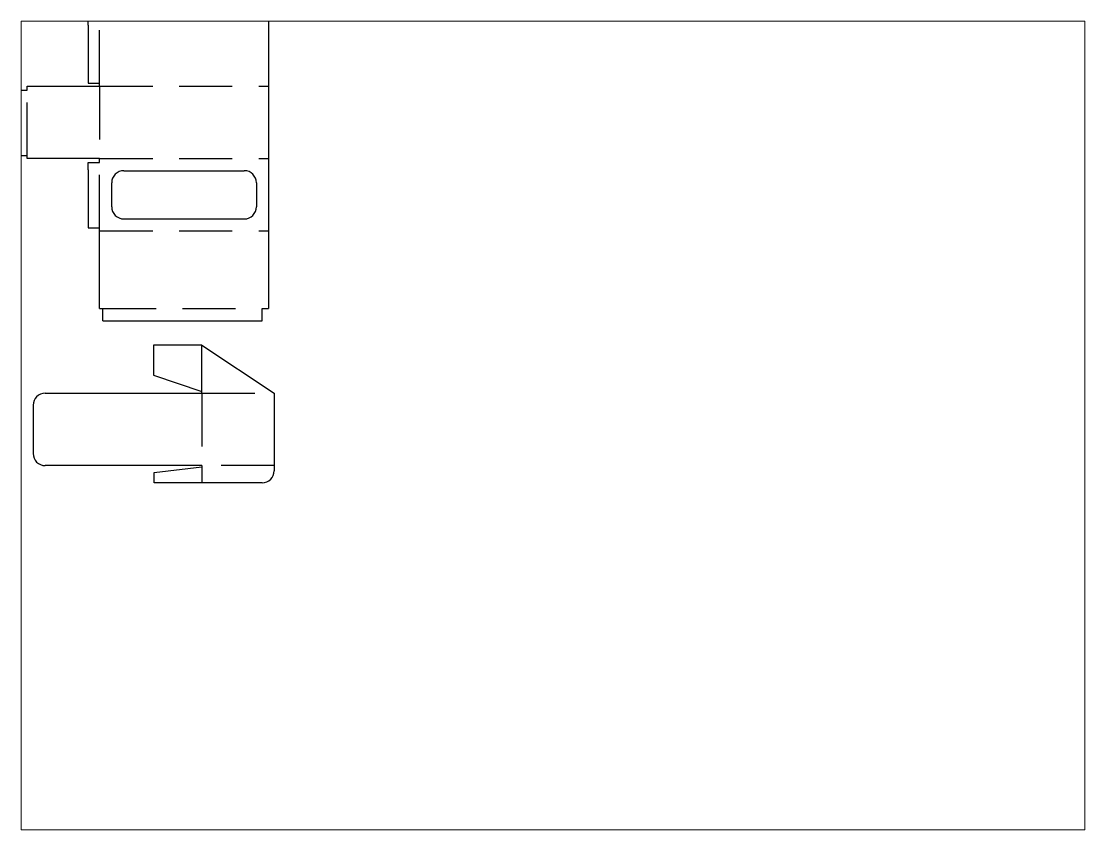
# Paper-space layout 'Layout1' of a CAD drawing. Header units: inches. Extents: x 0 to 10.5, y 0 to 8.
# The model-space entities are those that its viewports show. They can reach past a viewport. Long polylines and large blocks are cut down to what shows.
import ezdxf

# ---------------------------------------------------------------- set-up
doc = ezdxf.new("R2010")
doc.units = ezdxf.units.IN
doc.header["$MEASUREMENT"] = 0
doc.linetypes.add('HIDDEN', pattern=[0.375, 0.25, -0.125])
doc.layers.add('Cut', color=1, linetype='Continuous')
doc.layers.add('Score', color=250, linetype='HIDDEN')

msp = doc.modelspace()

# ---------------------------------------------------------------- linework, layer by layer
at = {"layer": 'Cut'}
for p, q in [((2.556, 17.57), (2.556, 17.721)), ((2.556, 17.721), (2.794, 17.721)), ((2.794, 17.721), (2.794, 17.804)), ((6.294, 17.804), (6.294, 16.304)), ((2.556, 17.57), (2.556, 16.662)), ((2.556, 16.662), (2.556, 16.367)), ((2.556, 16.367), (2.794, 16.367)), ((2.794, 16.304), (2.794, 16.367)), ((1.056, 16.221), (1.294, 16.221)), ((1.294, 16.304), (2.794, 16.304)), ((1.294, 16.221), (1.294, 16.304)), ((6.294, 16.304), (6.294, 14.804)), ((1.056, 14.867), (1.294, 14.867)), ((1.294, 14.804), (1.294, 14.867)), ((2.794, 14.804), (1.294, 14.804)), ((2.794, 14.721), (2.794, 14.804)), ((6.294, 14.804), (6.294, 13.304)), ((2.556, 14.57), (2.556, 14.721)), ((2.556, 14.721), (2.794, 14.721)), ((2.556, 14.57), (2.556, 13.662)), ((3.294, 14.554), (5.794, 14.554)), ((3.044, 13.804), (3.044, 14.304)), ((6.044, 14.304), (6.044, 13.804)), ((2.556, 13.662), (2.556, 13.367)), ((3.294, 13.554), (5.794, 13.554)), ((2.556, 13.367), (2.794, 13.367)), ((2.794, 13.304), (2.794, 13.367)), ((2.794, 11.7), (2.794, 13.304)), ((6.294, 13.304), (6.294, 11.7)), ((2.794, 11.7), (2.862, 11.7)), ((2.862, 11.442), (2.862, 11.7)), ((6.162, 11.442), (6.162, 11.7)), ((6.162, 11.7), (6.294, 11.7)), ((2.862, 11.442), (6.162, 11.442)), ((4.914, 10.94), (3.914, 10.94)), ((3.914, 10.94), (3.914, 10.317)), ((4.914, 10.94), (6.414, 9.94)), ((3.914, 10.317), (4.914, 9.975)), ((1.664, 9.94), (4.914, 9.94)), ((4.914, 9.94), (4.914, 9.975)), ((6.414, 9.94), (6.414, 8.44)), ((1.414, 9.69), (1.414, 8.69)), ((4.914, 8.44), (1.664, 8.44)), ((3.925, 8.297), (4.914, 8.412)), ((4.914, 8.44), (4.914, 8.412)), ((6.414, 8.44), (6.414, 8.334)), ((3.925, 8.084), (3.925, 8.297)), ((4.914, 8.084), (3.925, 8.084)), ((6.164, 8.084), (4.914, 8.084))]:
    msp.add_line(p, q, dxfattribs=at)
for centre, start, end in [((3.294, 14.304), 90, 180), ((5.794, 14.304), 0, 90), ((3.294, 13.804), 180, 270), ((5.794, 13.804), 270, 0), ((1.664, 9.69), 90, 180), ((1.664, 8.69), 180, 270), ((6.164, 8.334), 270, 0)]:
    msp.add_arc(centre, 0.25, start, end, dxfattribs=at)
at = {"layer": 'Score'}
for p, q in [((2.794, 16.367), (2.794, 17.721)), ((1.294, 14.867), (1.294, 16.221)), ((2.794, 16.304), (6.294, 16.304)), ((2.794, 16.304), (2.794, 14.804)), ((2.794, 14.804), (6.294, 14.804)), ((2.794, 13.367), (2.794, 14.721)), ((2.794, 13.304), (6.294, 13.304)), ((2.862, 11.7), (6.162, 11.7)), ((4.914, 9.975), (4.914, 10.94)), ((4.914, 9.94), (4.914, 8.44)), ((4.914, 9.94), (6.414, 9.94)), ((6.414, 8.44), (4.914, 8.44)), ((4.914, 8.412), (4.914, 8.084))]:
    msp.add_line(p, q, dxfattribs=at)

psp = doc.layouts.get("Layout1")

# ---------------------------------------------------------------- viewports
at = {"layer": '0'}
psp.add_viewport(center=(5.247, 3.99), size=(10.512, 7.98856), view_center_point=(12.196, 9.271), view_height=16.76041, dxfattribs=at)

doc.saveas('drawing.dxf')
